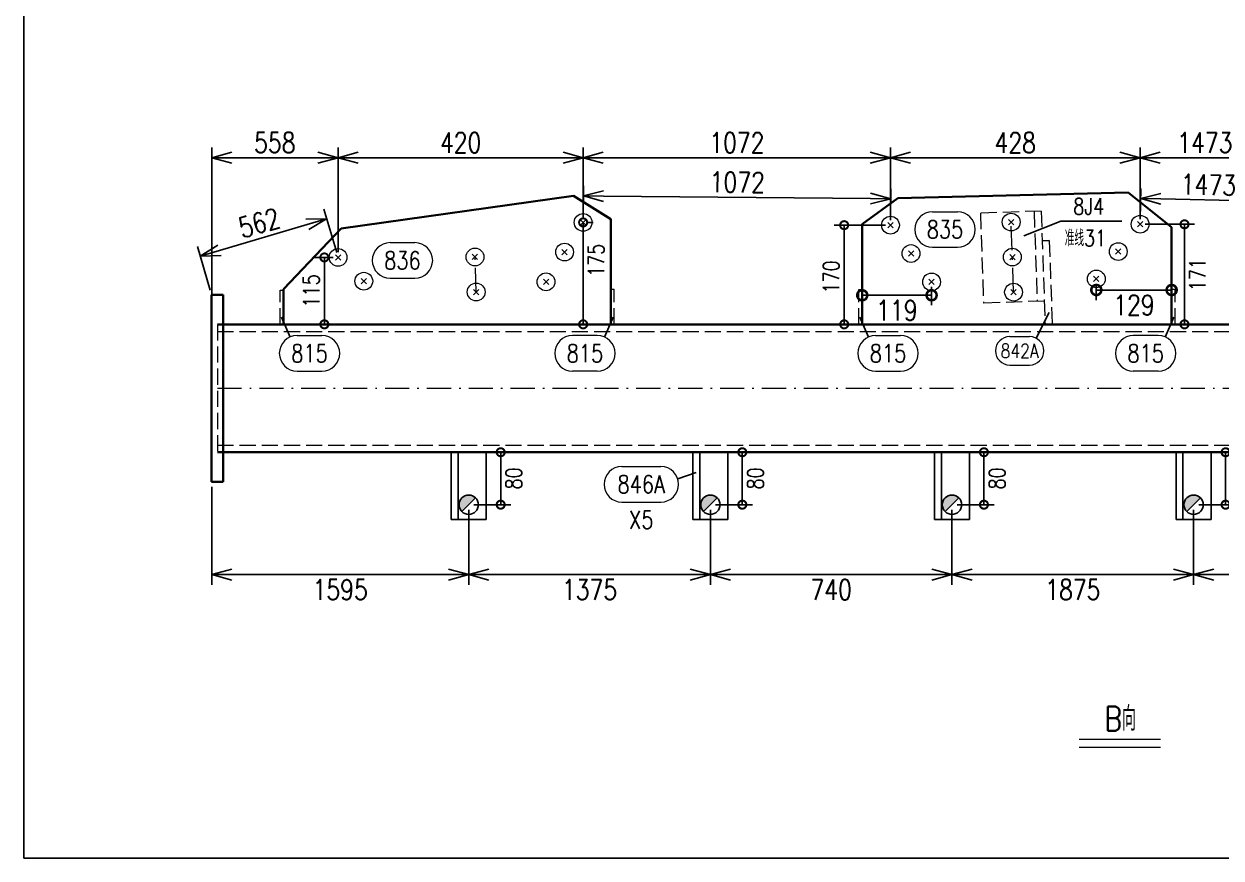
# Model space of a CAD drawing. Extents: x 1310 to 15542, y -76 to 8381.
# Drawn here: x 2150.4 to 2299, y 1193.8 to 1297.4 of the extents above; entities that cross this region are included whole.
import ezdxf
from ezdxf.enums import TextEntityAlignment as Align

# ---------------------------------------------------------------- set-up
doc = ezdxf.new("R2010")
doc.units = 0
doc.header["$MEASUREMENT"] = 0
doc.linetypes.add('一点画线', pattern=[5.2, 3, -1, 0.2, -1])
doc.linetypes.add('虚线', pattern=[2.75, 2, -0.75])
doc.layers.get('0').update_dxf_attribs({"linetype": 'CONTINUOUS', "lineweight": 25})
doc.layers.get('Defpoints').update_dxf_attribs({"linetype": 'CONTINUOUS'})
doc.layers.add('4', color=7, linetype='CONTINUOUS', lineweight=25)
doc.layers.add('5', color=7, linetype='CONTINUOUS', lineweight=25)
doc.styles.add('DimFont', font='simplex.shx', dxfattribs={"width": 0.8, "bigfont": 'gbhzfs.shx'})
doc.styles.get("Standard").update_dxf_attribs({"font": 'simplex.shx', "width": 0.7, "height": 3, "bigfont": 'gbhzfs.shx'})
doc.dimstyles.new('DHDxfDimStyleOpen30', dxfattribs={"dimtxt": 2.5, "dimasz": 2.5, "dimexe": 1.25, "dimexo": 0.625, "dimtad": 2, "dimtxsty": 'DimFont', "dimblk": 'OPEN30', "dimblk1": 'OPEN30', "dimblk2": 'OPEN30', "dimcen": 2.5, "dimadec": 0, "dimazin": 0, "dimtfac": 1, "dimtmove": 0, "dimatfit": 3, "dimfxl": 0, "dimarcsym": 0})

# ---------------------------------------------------------------- blocks, each defined once
blk = doc.blocks.new('板孔21.5')
at = {"layer": '5', "color": 7, "linetype": 'Continuous', "lineweight": 13}
for p, q in [((-0.3, -0.3), (0.3, 0.3)), ((0.3, -0.3), (-0.3, 0.3))]:
    blk.add_line(p, q, dxfattribs=at)
blk.add_circle((0, 0), 1, dxfattribs=at)
blk = doc.blocks.new('_OPEN30')
at = {"color": 0, "linetype": 'ByBlock', "lineweight": -2}
for p, q in [((-1, 0.268), (0, 0)), ((0, 0), (-1, -0.268)), ((0, 0), (-1, 0))]:
    blk.add_line(p, q, dxfattribs=at)
blk = doc.blocks.new('*D485')
at = {"layer": '5', "color": 96, "linetype": 'Continuous', "lineweight": -2}
for p, q in [((2189.25, 1269), (2187.65, 1274.4)), ((2185.6, 1272.49), (2174.7, 1269.26)), ((2173.55, 1264.35), (2171.95, 1269.75))]:
    blk.add_line(p, q, dxfattribs=at)
at = {"layer": 'Defpoints', "color": 0, "linetype": 'Continuous'}
for p in [(2172.3, 1268.55), (2189.42, 1268.4), (2173.73, 1263.75)]:
    blk.add_point(p, dxfattribs=at)
at = {"layer": '5', "color": 96, "linetype": 'Continuous', "lineweight": -2, "xscale": 2.5, "yscale": 2.5, "zscale": 2.5}
for p, rotation in [((2188, 1273.2), 16.50905445729036), ((2172.3, 1268.55), 196.5090544572904)]:
    blk.add_blockref('_OPEN30', p, dxfattribs=dict(at, rotation=rotation))
at = {"layer": '5', "color": 96, "linetype": 'Continuous', "lineweight": 18, "insert": (2179.62, 1272.67), "char_height": 2.5, "attachment_point": 5, "rotation": 16.5091, "line_spacing_factor": 0.6, "style": 'DimFont'}
blk.add_mtext('562', dxfattribs=at)
blk = doc.blocks.new('_DotSmall')
at = {"color": 0, "linetype": 'ByBlock', "const_width": 0.5}
blk.add_lwpolyline([(-0.0625, 0, 1), (0.0625, 0, 1)], format="xyb", close=True, dxfattribs=at)
blk = doc.blocks.new('*D487')
at = {"layer": '5', "color": 6, "linetype": 'Continuous', "lineweight": -2}
for p, q in [((2188.8, 1268.4), (2186.47, 1268.4)), ((2187.72, 1260.09), (2187.72, 1268.4)), ((2188.8, 1260.09), (2186.47, 1260.09))]:
    blk.add_line(p, q, dxfattribs=at)
at = {"layer": 'Defpoints', "color": 0, "linetype": 'Continuous'}
for p in [(2187.72, 1268.4), (2189.42, 1268.4), (2189.42, 1260.09)]:
    blk.add_point(p, dxfattribs=at)
at = {"layer": '5', "color": 6, "linetype": 'Continuous', "lineweight": -2, "xscale": 2, "yscale": 2, "zscale": 2}
for p, rotation in [((2187.72, 1268.4), 90), ((2187.72, 1260.09), 270)]:
    blk.add_blockref('_DotSmall', p, dxfattribs=dict(at, rotation=rotation))
at = {"layer": '5', "color": 6, "linetype": 'Continuous', "lineweight": 18, "insert": (2186.1, 1264.24), "char_height": 2, "attachment_point": 5, "rotation": 90, "line_spacing_factor": 0.6, "style": 'DimFont'}
blk.add_mtext('115', dxfattribs=at)
blk = doc.blocks.new('*D488')
at = {"layer": '5', "color": 6, "linetype": 'Continuous', "lineweight": -2}
for p, q in [((2219.85, 1260.09), (2219.85, 1272.74)), ((2220.47, 1272.74), (2221.1, 1272.74)), ((2220.47, 1260.09), (2221.1, 1260.09))]:
    blk.add_line(p, q, dxfattribs=at)
at = {"layer": 'Defpoints', "color": 0, "linetype": 'Continuous'}
for p in [(2219.85, 1272.74), (2219.85, 1272.74), (2219.85, 1260.09)]:
    blk.add_point(p, dxfattribs=at)
at = {"layer": '5', "color": 6, "linetype": 'Continuous', "lineweight": -2, "xscale": 2, "yscale": 2, "zscale": 2}
for p, rotation in [((2219.85, 1272.74), 90), ((2219.85, 1260.09), 270)]:
    blk.add_blockref('_DotSmall', p, dxfattribs=dict(at, rotation=rotation))
at = {"layer": '5', "color": 6, "linetype": 'Continuous', "lineweight": 18, "insert": (2221.47, 1268.03), "char_height": 2, "attachment_point": 5, "rotation": 90, "line_spacing_factor": 0.6, "style": 'DimFont'}
blk.add_mtext('175', dxfattribs=at)
blk = doc.blocks.new('*D489')
at = {"layer": '5', "color": 6, "linetype": 'Continuous', "lineweight": -2}
for p, q in [((2257.38, 1272.4), (2251.01, 1272.4)), ((2252.26, 1260.09), (2252.26, 1272.4)), ((2257.38, 1260.09), (2251.01, 1260.09))]:
    blk.add_line(p, q, dxfattribs=at)
at = {"layer": 'Defpoints', "color": 0, "linetype": 'Continuous'}
for p in [(2252.26, 1272.4), (2258, 1272.4), (2258, 1260.09)]:
    blk.add_point(p, dxfattribs=at)
at = {"layer": '5', "color": 6, "linetype": 'Continuous', "lineweight": -2, "xscale": 2, "yscale": 2, "zscale": 2}
for p, rotation in [((2252.26, 1272.4), 90), ((2252.26, 1260.09), 270)]:
    blk.add_blockref('_DotSmall', p, dxfattribs=dict(at, rotation=rotation))
at = {"layer": '5', "color": 6, "linetype": 'Continuous', "lineweight": 18, "insert": (2250.64, 1265.97), "char_height": 2, "attachment_point": 5, "rotation": 90, "line_spacing_factor": 0.6, "style": 'DimFont'}
blk.add_mtext('170', dxfattribs=at)
blk = doc.blocks.new('*D490')
at = {"layer": '5', "color": 6, "linetype": 'Continuous', "lineweight": -2}
for p, q in [((2289.63, 1272.51), (2295.76, 1272.51)), ((2294.51, 1260.09), (2294.51, 1272.51)), ((2289.63, 1260.09), (2295.76, 1260.09))]:
    blk.add_line(p, q, dxfattribs=at)
at = {"layer": 'Defpoints', "color": 0, "linetype": 'Continuous'}
for p in [(2289, 1272.51), (2294.51, 1272.51), (2289, 1260.09)]:
    blk.add_point(p, dxfattribs=at)
at = {"layer": '5', "color": 6, "linetype": 'Continuous', "lineweight": -2, "xscale": 2, "yscale": 2, "zscale": 2}
for p, rotation in [((2294.51, 1272.51), 90), ((2294.51, 1260.09), 270)]:
    blk.add_blockref('_DotSmall', p, dxfattribs=dict(at, rotation=rotation))
at = {"layer": '5', "color": 6, "linetype": 'Continuous', "lineweight": 18, "insert": (2296.13, 1266.26), "char_height": 2, "attachment_point": 5, "rotation": 90, "line_spacing_factor": 0.6, "style": 'DimFont'}
blk.add_mtext('171', dxfattribs=at)
blk = doc.blocks.new('*D497')
at = {"layer": '5', "color": 96, "linetype": 'Continuous', "lineweight": -2}
for p, q in [((2219.85, 1273.37), (2219.89, 1277.28)), ((2258.01, 1273.03), (2258.04, 1276.93)), ((2222.38, 1276), (2255.53, 1275.71))]:
    blk.add_line(p, q, dxfattribs=at)
at = {"layer": 'Defpoints', "color": 0, "linetype": 'Continuous'}
for p in [(2258.03, 1275.68), (2219.85, 1272.74), (2258, 1272.4)]:
    blk.add_point(p, dxfattribs=at)
at = {"layer": '5', "color": 96, "linetype": 'Continuous', "lineweight": -2, "xscale": 2.5, "yscale": 2.5, "zscale": 2.5}
for p, rotation in [((2219.88, 1276.03), 179.4860011184689), ((2258.03, 1275.68), 359.486001118469)]:
    blk.add_blockref('_OPEN30', p, dxfattribs=dict(at, rotation=rotation))
at = {"layer": '5', "color": 96, "linetype": 'Continuous', "lineweight": 18, "insert": (2238.99, 1277.73), "char_height": 2.5, "attachment_point": 5, "rotation": 359.486, "line_spacing_factor": 0.6, "style": 'DimFont'}
blk.add_mtext('1072', dxfattribs=at)
blk = doc.blocks.new('*D498')
at = {"layer": '5', "color": 96, "linetype": 'Continuous', "lineweight": -2}
for p, q in [((2289.02, 1273.14), (2289.1, 1276.97)), ((2291.57, 1275.67), (2302.64, 1275.41)), ((2305.08, 1272.77), (2305.17, 1276.61))]:
    blk.add_line(p, q, dxfattribs=at)
at = {"layer": 'Defpoints', "color": 0, "linetype": 'Continuous'}
for p in [(2305.14, 1275.36), (2289, 1272.51), (2305.07, 1272.15)]:
    blk.add_point(p, dxfattribs=at)
at = {"layer": '5', "color": 96, "linetype": 'Continuous', "lineweight": -2, "xscale": 2.5, "yscale": 2.5, "zscale": 2.5}
for p, rotation in [((2289.07, 1275.72), 178.6982102862975), ((2305.14, 1275.36), 358.6982102862975)]:
    blk.add_blockref('_OPEN30', p, dxfattribs=dict(at, rotation=rotation))
at = {"layer": '5', "color": 96, "linetype": 'Continuous', "lineweight": 18, "insert": (2297.48, 1277.41), "char_height": 2.5, "attachment_point": 5, "rotation": 358.6982, "line_spacing_factor": 0.6, "style": 'DimFont'}
blk.add_mtext('1473', dxfattribs=at)
blk = doc.blocks.new('*D501')
at = {"layer": '5', "color": 7, "linetype": 'Continuous', "lineweight": -2}
for p, q in [((2173.73, 1252.77), (2173.73, 1282.03)), ((2189.42, 1269.03), (2189.42, 1282.03)), ((2176.23, 1280.78), (2186.92, 1280.78))]:
    blk.add_line(p, q, dxfattribs=at)
at = {"layer": 'Defpoints', "color": 0, "linetype": 'Continuous'}
for p in [(2189.42, 1280.78), (2189.42, 1268.4), (2173.73, 1252.15)]:
    blk.add_point(p, dxfattribs=at)
at = {"layer": '5', "color": 7, "linetype": 'Continuous', "lineweight": -2, "xscale": 2.5, "yscale": 2.5, "zscale": 2.5, "rotation": 180}
blk.add_blockref('_OPEN30', (2173.73, 1280.78), dxfattribs=at)
at = {"layer": '5', "color": 7, "linetype": 'Continuous', "lineweight": -2, "xscale": 2.5, "yscale": 2.5, "zscale": 2.5}
blk.add_blockref('_OPEN30', (2189.42, 1280.78), dxfattribs=at)
at = {"layer": '5', "color": 7, "linetype": 'Continuous', "lineweight": 18, "insert": (2181.57, 1282.65), "char_height": 2.5, "attachment_point": 5, "line_spacing_factor": 0.6, "style": 'DimFont'}
blk.add_mtext('558', dxfattribs=at)
blk = doc.blocks.new('*D502')
at = {"layer": '5', "color": 7, "linetype": 'Continuous', "lineweight": -2}
for p, q in [((2189.42, 1269.03), (2189.42, 1282.03)), ((2219.85, 1273.37), (2219.85, 1282.03)), ((2191.92, 1280.78), (2217.35, 1280.78))]:
    blk.add_line(p, q, dxfattribs=at)
at = {"layer": 'Defpoints', "color": 0, "linetype": 'Continuous'}
for p in [(2219.85, 1280.78), (2219.85, 1272.74), (2189.42, 1268.4)]:
    blk.add_point(p, dxfattribs=at)
at = {"layer": '5', "color": 7, "linetype": 'Continuous', "lineweight": -2, "xscale": 2.5, "yscale": 2.5, "zscale": 2.5, "rotation": 180}
blk.add_blockref('_OPEN30', (2189.42, 1280.78), dxfattribs=at)
at = {"layer": '5', "color": 7, "linetype": 'Continuous', "lineweight": -2, "xscale": 2.5, "yscale": 2.5, "zscale": 2.5}
blk.add_blockref('_OPEN30', (2219.85, 1280.78), dxfattribs=at)
at = {"layer": '5', "color": 7, "linetype": 'Continuous', "lineweight": 18, "insert": (2204.64, 1282.65), "char_height": 2.5, "attachment_point": 5, "line_spacing_factor": 0.6, "style": 'DimFont'}
blk.add_mtext('420', dxfattribs=at)
blk = doc.blocks.new('*D503')
at = {"layer": '5', "color": 7, "linetype": 'Continuous', "lineweight": -2}
for p, q in [((2219.85, 1273.37), (2219.85, 1282.03)), ((2258, 1273.03), (2258, 1282.03)), ((2222.35, 1280.78), (2255.5, 1280.78))]:
    blk.add_line(p, q, dxfattribs=at)
at = {"layer": 'Defpoints', "color": 0, "linetype": 'Continuous'}
for p in [(2258, 1280.78), (2219.85, 1272.74), (2258, 1272.4)]:
    blk.add_point(p, dxfattribs=at)
at = {"layer": '5', "color": 7, "linetype": 'Continuous', "lineweight": -2, "xscale": 2.5, "yscale": 2.5, "zscale": 2.5, "rotation": 180}
blk.add_blockref('_OPEN30', (2219.85, 1280.78), dxfattribs=at)
at = {"layer": '5', "color": 7, "linetype": 'Continuous', "lineweight": -2, "xscale": 2.5, "yscale": 2.5, "zscale": 2.5}
blk.add_blockref('_OPEN30', (2258, 1280.78), dxfattribs=at)
at = {"layer": '5', "color": 7, "linetype": 'Continuous', "lineweight": 18, "insert": (2238.93, 1282.65), "char_height": 2.5, "attachment_point": 5, "line_spacing_factor": 0.6, "style": 'DimFont'}
blk.add_mtext('1072', dxfattribs=at)
blk = doc.blocks.new('*D504')
at = {"layer": '5', "color": 7, "linetype": 'Continuous', "lineweight": -2}
for p, q in [((2258, 1273.03), (2258, 1282.03)), ((2289, 1273.14), (2289, 1282.03)), ((2260.5, 1280.78), (2286.5, 1280.78))]:
    blk.add_line(p, q, dxfattribs=at)
at = {"layer": 'Defpoints', "color": 0, "linetype": 'Continuous'}
for p in [(2289, 1280.78), (2258, 1272.4), (2289, 1272.51)]:
    blk.add_point(p, dxfattribs=at)
at = {"layer": '5', "color": 7, "linetype": 'Continuous', "lineweight": -2, "xscale": 2.5, "yscale": 2.5, "zscale": 2.5, "rotation": 180}
blk.add_blockref('_OPEN30', (2258, 1280.78), dxfattribs=at)
at = {"layer": '5', "color": 7, "linetype": 'Continuous', "lineweight": -2, "xscale": 2.5, "yscale": 2.5, "zscale": 2.5}
blk.add_blockref('_OPEN30', (2289, 1280.78), dxfattribs=at)
at = {"layer": '5', "color": 7, "linetype": 'Continuous', "lineweight": 18, "insert": (2273.5, 1282.65), "char_height": 2.5, "attachment_point": 5, "line_spacing_factor": 0.6, "style": 'DimFont'}
blk.add_mtext('428', dxfattribs=at)
blk = doc.blocks.new('*D505')
at = {"layer": '5', "color": 7, "linetype": 'Continuous', "lineweight": -2}
for p, q in [((2289, 1273.14), (2289, 1282.03)), ((2305.07, 1272.77), (2305.07, 1282.03)), ((2291.5, 1280.78), (2302.57, 1280.78))]:
    blk.add_line(p, q, dxfattribs=at)
at = {"layer": 'Defpoints', "color": 0, "linetype": 'Continuous'}
for p in [(2305.07, 1280.78), (2289, 1272.51), (2305.07, 1272.15)]:
    blk.add_point(p, dxfattribs=at)
at = {"layer": '5', "color": 7, "linetype": 'Continuous', "lineweight": -2, "xscale": 2.5, "yscale": 2.5, "zscale": 2.5, "rotation": 180}
blk.add_blockref('_OPEN30', (2289, 1280.78), dxfattribs=at)
at = {"layer": '5', "color": 7, "linetype": 'Continuous', "lineweight": -2, "xscale": 2.5, "yscale": 2.5, "zscale": 2.5}
blk.add_blockref('_OPEN30', (2305.07, 1280.78), dxfattribs=at)
at = {"layer": '5', "color": 7, "linetype": 'Continuous', "lineweight": 18, "insert": (2297.03, 1282.65), "char_height": 2.5, "attachment_point": 5, "line_spacing_factor": 0.6, "style": 'DimFont'}
blk.add_mtext('1473', dxfattribs=at)
blk = doc.blocks.new('*D578')
at = {"color": 0, "linetype": 'Continuous', "lineweight": -2}
for p, q in [((2254.5, 1263.81), (2254.5, 1262.45)), ((2254.5, 1263.7), (2263.11, 1263.7)), ((2263.11, 1264.73), (2263.11, 1262.45))]:
    blk.add_line(p, q, dxfattribs=at)
at = {"layer": 'Defpoints', "color": 0, "linetype": 'Continuous'}
for p in [(2263.11, 1265.36), (2254.5, 1264.43), (2263.11, 1263.7)]:
    blk.add_point(p, dxfattribs=at)
at = {"color": 0, "linetype": 'Continuous', "lineweight": -2, "xscale": 2.5, "yscale": 2.5, "zscale": 2.5, "rotation": 180}
blk.add_blockref('_DotSmall', (2254.5, 1263.7), dxfattribs=at)
at = {"color": 0, "linetype": 'Continuous', "lineweight": -2, "xscale": 2.5, "yscale": 2.5, "zscale": 2.5}
blk.add_blockref('_DotSmall', (2263.11, 1263.7), dxfattribs=at)
at = {"color": 0, "linetype": 'Continuous', "insert": (2258.8, 1261.83), "char_height": 2.5, "attachment_point": 5, "style": 'DimFont'}
blk.add_mtext('119', dxfattribs=at)
blk = doc.blocks.new('*D579')
at = {"color": 0, "linetype": 'Continuous', "lineweight": -2}
for p, q in [((2283.56, 1265.1), (2283.56, 1263.1)), ((2292.91, 1263.67), (2292.91, 1265.6)), ((2283.56, 1264.35), (2292.91, 1264.35))]:
    blk.add_line(p, q, dxfattribs=at)
at = {"layer": 'Defpoints', "color": 0, "linetype": 'Continuous'}
for p in [(2283.56, 1265.73), (2292.91, 1264.35), (2292.91, 1263.05)]:
    blk.add_point(p, dxfattribs=at)
at = {"color": 0, "linetype": 'Continuous', "lineweight": -2, "xscale": 2.5, "yscale": 2.5, "zscale": 2.5, "rotation": 180}
blk.add_blockref('_DotSmall', (2283.56, 1264.35), dxfattribs=at)
at = {"color": 0, "linetype": 'Continuous', "lineweight": -2, "xscale": 2.5, "yscale": 2.5, "zscale": 2.5}
blk.add_blockref('_DotSmall', (2292.91, 1264.35), dxfattribs=at)
at = {"color": 0, "linetype": 'Continuous', "insert": (2288.23, 1262.48), "char_height": 2.5, "attachment_point": 5, "style": 'DimFont'}
blk.add_mtext('129', dxfattribs=at)
blk = doc.blocks.new('*D601')
at = {"layer": '5', "color": 6, "linetype": 'Continuous', "lineweight": -2}
for p, q in [((2208.43, 1244.21), (2210.86, 1244.21)), ((2209.61, 1237.7), (2209.61, 1244.21)), ((2206.27, 1237.7), (2210.86, 1237.7))]:
    blk.add_line(p, q, dxfattribs=at)
at = {"layer": 'Defpoints', "color": 0, "linetype": 'Continuous'}
for p in [(2207.8, 1244.21), (2209.61, 1244.21), (2205.64, 1237.7)]:
    blk.add_point(p, dxfattribs=at)
at = {"layer": '5', "color": 6, "linetype": 'Continuous', "lineweight": -2, "xscale": 2, "yscale": 2, "zscale": 2}
for p, rotation in [((2209.61, 1244.21), 90), ((2209.61, 1237.7), 270)]:
    blk.add_blockref('_DotSmall', p, dxfattribs=dict(at, rotation=rotation))
at = {"layer": '5', "color": 6, "linetype": 'Continuous', "lineweight": 18, "insert": (2211.24, 1240.96), "char_height": 2, "attachment_point": 5, "rotation": 90, "style": 'DimFont'}
blk.add_mtext('80', dxfattribs=at)
blk = doc.blocks.new('*D602')
at = {"layer": '5', "color": 6, "linetype": 'Continuous', "lineweight": -2}
for p, q in [((2238.43, 1244.21), (2240.86, 1244.21)), ((2239.61, 1237.7), (2239.61, 1244.21)), ((2236.27, 1237.7), (2240.86, 1237.7))]:
    blk.add_line(p, q, dxfattribs=at)
at = {"layer": 'Defpoints', "color": 0, "linetype": 'Continuous'}
for p in [(2237.8, 1244.21), (2239.61, 1244.21), (2235.64, 1237.7)]:
    blk.add_point(p, dxfattribs=at)
at = {"layer": '5', "color": 6, "linetype": 'Continuous', "lineweight": -2, "xscale": 2, "yscale": 2, "zscale": 2}
for p, rotation in [((2239.61, 1244.21), 90), ((2239.61, 1237.7), 270)]:
    blk.add_blockref('_DotSmall', p, dxfattribs=dict(at, rotation=rotation))
at = {"layer": '5', "color": 6, "linetype": 'Continuous', "lineweight": 18, "insert": (2241.24, 1240.96), "char_height": 2, "attachment_point": 5, "rotation": 90, "style": 'DimFont'}
blk.add_mtext('80', dxfattribs=at)
blk = doc.blocks.new('*D603')
at = {"layer": '5', "color": 6, "linetype": 'Continuous', "lineweight": -2}
for p, q in [((2268.43, 1244.21), (2270.86, 1244.21)), ((2269.61, 1237.7), (2269.61, 1244.21)), ((2266.27, 1237.7), (2270.86, 1237.7))]:
    blk.add_line(p, q, dxfattribs=at)
at = {"layer": 'Defpoints', "color": 0, "linetype": 'Continuous'}
for p in [(2267.8, 1244.21), (2269.61, 1244.21), (2265.64, 1237.7)]:
    blk.add_point(p, dxfattribs=at)
at = {"layer": '5', "color": 6, "linetype": 'Continuous', "lineweight": -2, "xscale": 2, "yscale": 2, "zscale": 2}
for p, rotation in [((2269.61, 1244.21), 90), ((2269.61, 1237.7), 270)]:
    blk.add_blockref('_DotSmall', p, dxfattribs=dict(at, rotation=rotation))
at = {"layer": '5', "color": 6, "linetype": 'Continuous', "lineweight": 18, "insert": (2271.24, 1240.96), "char_height": 2, "attachment_point": 5, "rotation": 90, "style": 'DimFont'}
blk.add_mtext('80', dxfattribs=at)
blk = doc.blocks.new('*D604')
at = {"layer": '5', "color": 6, "linetype": 'Continuous', "lineweight": -2}
for p, q in [((2298.43, 1244.21), (2300.86, 1244.21)), ((2299.61, 1237.7), (2299.61, 1244.21)), ((2296.27, 1237.7), (2300.86, 1237.7))]:
    blk.add_line(p, q, dxfattribs=at)
at = {"layer": 'Defpoints', "color": 0, "linetype": 'Continuous'}
for p in [(2297.8, 1244.21), (2299.61, 1244.21), (2295.64, 1237.7)]:
    blk.add_point(p, dxfattribs=at)
at = {"layer": '5', "color": 6, "linetype": 'Continuous', "lineweight": -2, "xscale": 2, "yscale": 2, "zscale": 2}
for p, rotation in [((2299.61, 1244.21), 90), ((2299.61, 1237.7), 270)]:
    blk.add_blockref('_DotSmall', p, dxfattribs=dict(at, rotation=rotation))
at = {"layer": '5', "color": 6, "linetype": 'Continuous', "lineweight": 18, "insert": (2301.24, 1240.96), "char_height": 2, "attachment_point": 5, "rotation": 90, "style": 'DimFont'}
blk.add_mtext('80', dxfattribs=at)
blk = doc.blocks.new('*D606')
at = {"color": 0, "linetype": 'Continuous', "lineweight": -2}
for p, q in [((2173.73, 1239.93), (2173.73, 1227.77)), ((2205.64, 1237.07), (2205.64, 1227.77)), ((2176.23, 1229.02), (2203.14, 1229.02))]:
    blk.add_line(p, q, dxfattribs=at)
at = {"layer": 'Defpoints', "color": 0, "linetype": 'Continuous'}
for p in [(2173.73, 1240.55), (2205.64, 1237.7), (2205.64, 1229.02)]:
    blk.add_point(p, dxfattribs=at)
at = {"color": 0, "linetype": 'Continuous', "lineweight": -2, "xscale": 2.5, "yscale": 2.5, "zscale": 2.5, "rotation": 180}
blk.add_blockref('_OPEN30', (2173.73, 1229.02), dxfattribs=at)
at = {"color": 0, "linetype": 'Continuous', "lineweight": -2, "xscale": 2.5, "yscale": 2.5, "zscale": 2.5}
blk.add_blockref('_OPEN30', (2205.64, 1229.02), dxfattribs=at)
at = {"color": 0, "linetype": 'Continuous', "insert": (2189.68, 1227.15), "char_height": 2.5, "attachment_point": 5, "style": 'DimFont'}
blk.add_mtext('1595', dxfattribs=at)
blk = doc.blocks.new('*D607')
at = {"color": 0, "linetype": 'Continuous', "lineweight": -2}
for p, q in [((2205.64, 1237.07), (2205.64, 1227.77)), ((2235.64, 1237.07), (2235.64, 1227.77)), ((2208.14, 1229.02), (2233.14, 1229.02))]:
    blk.add_line(p, q, dxfattribs=at)
at = {"layer": 'Defpoints', "color": 0, "linetype": 'Continuous'}
for p in [(2205.64, 1237.7), (2235.64, 1237.7), (2235.64, 1229.02)]:
    blk.add_point(p, dxfattribs=at)
at = {"color": 0, "linetype": 'Continuous', "lineweight": -2, "xscale": 2.5, "yscale": 2.5, "zscale": 2.5, "rotation": 180}
blk.add_blockref('_OPEN30', (2205.64, 1229.02), dxfattribs=at)
at = {"color": 0, "linetype": 'Continuous', "lineweight": -2, "xscale": 2.5, "yscale": 2.5, "zscale": 2.5}
blk.add_blockref('_OPEN30', (2235.64, 1229.02), dxfattribs=at)
at = {"color": 0, "linetype": 'Continuous', "insert": (2220.64, 1227.15), "char_height": 2.5, "attachment_point": 5, "style": 'DimFont'}
blk.add_mtext('1375', dxfattribs=at)
blk = doc.blocks.new('*D608')
at = {"color": 0, "linetype": 'Continuous', "lineweight": -2}
for p, q in [((2235.64, 1237.07), (2235.64, 1227.77)), ((2265.64, 1237.07), (2265.64, 1227.77)), ((2238.14, 1229.02), (2263.14, 1229.02))]:
    blk.add_line(p, q, dxfattribs=at)
at = {"layer": 'Defpoints', "color": 0, "linetype": 'Continuous'}
for p in [(2235.64, 1237.7), (2265.64, 1237.7), (2265.64, 1229.02)]:
    blk.add_point(p, dxfattribs=at)
at = {"color": 0, "linetype": 'Continuous', "lineweight": -2, "xscale": 2.5, "yscale": 2.5, "zscale": 2.5, "rotation": 180}
blk.add_blockref('_OPEN30', (2235.64, 1229.02), dxfattribs=at)
at = {"color": 0, "linetype": 'Continuous', "lineweight": -2, "xscale": 2.5, "yscale": 2.5, "zscale": 2.5}
blk.add_blockref('_OPEN30', (2265.64, 1229.02), dxfattribs=at)
at = {"color": 0, "linetype": 'Continuous', "insert": (2250.64, 1227.15), "char_height": 2.5, "attachment_point": 5, "style": 'DimFont'}
blk.add_mtext('740', dxfattribs=at)
blk = doc.blocks.new('*D609')
at = {"color": 0, "linetype": 'Continuous', "lineweight": -2}
for p, q in [((2265.64, 1237.07), (2265.64, 1227.77)), ((2295.64, 1237.07), (2295.64, 1227.77)), ((2268.14, 1229.02), (2293.14, 1229.02))]:
    blk.add_line(p, q, dxfattribs=at)
at = {"layer": 'Defpoints', "color": 0, "linetype": 'Continuous'}
for p in [(2265.64, 1237.7), (2295.64, 1237.7), (2295.64, 1229.02)]:
    blk.add_point(p, dxfattribs=at)
at = {"color": 0, "linetype": 'Continuous', "lineweight": -2, "xscale": 2.5, "yscale": 2.5, "zscale": 2.5, "rotation": 180}
blk.add_blockref('_OPEN30', (2265.64, 1229.02), dxfattribs=at)
at = {"color": 0, "linetype": 'Continuous', "lineweight": -2, "xscale": 2.5, "yscale": 2.5, "zscale": 2.5}
blk.add_blockref('_OPEN30', (2295.64, 1229.02), dxfattribs=at)
at = {"color": 0, "linetype": 'Continuous', "insert": (2280.64, 1227.15), "char_height": 2.5, "attachment_point": 5, "style": 'DimFont'}
blk.add_mtext('1875', dxfattribs=at)
blk = doc.blocks.new('*D610')
at = {"color": 0, "linetype": 'Continuous', "lineweight": -2}
for p, q in [((2295.64, 1237.07), (2295.64, 1227.77)), ((2325.64, 1237.07), (2325.64, 1227.77)), ((2298.14, 1229.02), (2323.14, 1229.02))]:
    blk.add_line(p, q, dxfattribs=at)
at = {"layer": 'Defpoints', "color": 0, "linetype": 'Continuous'}
for p in [(2295.64, 1237.7), (2325.64, 1237.7), (2325.64, 1229.02)]:
    blk.add_point(p, dxfattribs=at)
at = {"color": 0, "linetype": 'Continuous', "lineweight": -2, "xscale": 2.5, "yscale": 2.5, "zscale": 2.5, "rotation": 180}
blk.add_blockref('_OPEN30', (2295.64, 1229.02), dxfattribs=at)
at = {"color": 0, "linetype": 'Continuous', "lineweight": -2, "xscale": 2.5, "yscale": 2.5, "zscale": 2.5}
blk.add_blockref('_OPEN30', (2325.64, 1229.02), dxfattribs=at)
at = {"color": 0, "linetype": 'Continuous', "insert": (2310.64, 1227.15), "char_height": 2.5, "attachment_point": 5, "style": 'DimFont'}
blk.add_mtext('1875', dxfattribs=at)
blk = doc.blocks.new('CTDHK')
at = {"color": 0, "linetype": 'Continuous'}
for p, q in [((0, 0), (0, 210)), ((297, 0), (0, 0))]:
    blk.add_line(p, q, dxfattribs=at)

msp = doc.modelspace()

# ---------------------------------------------------------------- hatches: boundary and pattern name
for points in [[(2206.492, 1238.549, 0.6681786), (2204.443, 1237.7, 0.1989124), (2204.795, 1236.851)], [(2236.492, 1238.549, 0.6681786), (2234.443, 1237.7, 0.1989124), (2234.795, 1236.851)], [(2266.492, 1238.549, 0.6681786), (2264.443, 1237.7, 0.1989124), (2264.795, 1236.851)], [(2296.492, 1238.549, 0.6681786), (2294.443, 1237.7, 0.1989124), (2294.795, 1236.851)]]:
    msp.add_hatch(color=256).paths.add_polyline_path(points)

# ---------------------------------------------------------------- linework, layer by layer
at = {"color": 4, "linetype": 'Continuous'}
for p, q in [((2274.557, 1271.086), (2279.145, 1272.903)), ((2279.145, 1272.903), (2286.735, 1272.903))]:
    msp.add_line(p, q, dxfattribs=at)
at = {"color": 0, "linetype": 'Continuous'}
for p, q in [((2277.725, 1270.478), (2276.844, 1270.447)), ((2182.384, 1261), (2183.457, 1258.517)), ((2223.559, 1261), (2222.485, 1258.517)), ((2254.214, 1261), (2255.288, 1258.517)), ((2277.698, 1261.571), (2276.077, 1258.374)), ((2293.189, 1261), (2292.116, 1258.517)), ((2233.862, 1241.679), (2231.588, 1240.926))]:
    msp.add_line(p, q, dxfattribs=at)
for p, q in [((2203.482, 1244.212), (2207.802, 1244.212)), ((2203.482, 1235.849), (2203.482, 1244.212)), ((2204.322, 1235.849), (2204.322, 1244.212)), ((2207.802, 1244.212), (2207.802, 1235.849)), ((2233.482, 1244.212), (2237.802, 1244.212)), ((2233.482, 1235.849), (2233.482, 1244.212)), ((2234.322, 1235.849), (2234.322, 1244.212)), ((2237.802, 1244.212), (2237.802, 1235.849)), ((2263.482, 1244.212), (2267.802, 1244.212)), ((2263.482, 1235.849), (2263.482, 1244.212)), ((2264.322, 1235.849), (2264.322, 1244.212)), ((2267.802, 1244.212), (2267.802, 1235.849)), ((2293.482, 1244.212), (2297.802, 1244.212)), ((2293.482, 1235.849), (2293.482, 1244.212)), ((2294.322, 1235.849), (2294.322, 1244.212)), ((2297.802, 1244.212), (2297.802, 1235.849)), ((2206.492, 1238.549), (2204.795, 1236.851)), ((2236.492, 1238.549), (2234.795, 1236.851)), ((2266.492, 1238.549), (2264.795, 1236.851)), ((2296.492, 1238.549), (2294.795, 1236.851)), ((2207.802, 1235.849), (2203.482, 1235.849)), ((2237.802, 1235.849), (2233.482, 1235.849)), ((2267.802, 1235.849), (2263.482, 1235.849)), ((2297.802, 1235.849), (2293.482, 1235.849))]:
    msp.add_line(p, q)
for centre in [(2205.643, 1237.7), (2235.643, 1237.7), (2265.643, 1237.7), (2295.643, 1237.7)]:
    msp.add_circle(centre, 1.201)
at = {"layer": '4', "color": 6, "linetype": 'Continuous', "lineweight": 18}
msp.add_lwpolyline([(2150.422, 1403.831), (2150.422, 1193.831), (2447.422, 1193.831), (2447.422, 1403.831)], close=True, dxfattribs=at)
at = {"layer": '5', "color": 7, "linetype": 'Continuous', "lineweight": 35}
for p, q in [((2189.798, 1272.007), (2218.666, 1276.048)), ((2218.666, 1276.048), (2223.276, 1273.167)), ((2254.497, 1272.546), (2258.899, 1275.737)), ((2258.899, 1275.737), (2287.533, 1276.477)), ((2287.533, 1276.477), (2292.907, 1272.17)), ((2223.276, 1273.167), (2223.276, 1260.088)), ((2254.497, 1260.088), (2254.497, 1272.546)), ((2182.666, 1264.438), (2189.798, 1272.007)), ((2292.907, 1272.17), (2292.907, 1260.088)), ((2175.175, 1263.749), (2173.725, 1263.749)), ((2173.725, 1263.749), (2173.725, 1240.551)), ((2175.175, 1240.551), (2175.175, 1263.749)), ((2182.666, 1260.088), (2182.666, 1264.438)), ((2435.789, 1260.088), (2174.45, 1260.088)), ((2223.276, 1260.088), (2182.666, 1260.088)), ((2292.907, 1260.088), (2254.497, 1260.088)), ((2174.45, 1244.212), (2435.789, 1244.212)), ((2173.725, 1240.551), (2175.175, 1240.551))]:
    msp.add_line(p, q, dxfattribs=at)
at = {"layer": '5', "color": 1, "linetype": 'Continuous', "lineweight": 18}
for p, q in [((2263.232, 1274.076), (2266.319, 1274.076)), ((2195.876, 1270.231), (2198.963, 1270.231)), ((2263.232, 1269.666), (2266.319, 1269.666)), ((2195.876, 1265.821), (2198.963, 1265.821)), ((2184.333, 1258.698), (2187.42, 1258.698)), ((2221.61, 1258.698), (2218.523, 1258.698)), ((2256.163, 1258.698), (2259.25, 1258.698)), ((2272.81, 1258.564), (2275.279, 1258.564)), ((2291.24, 1258.698), (2288.153, 1258.698)), ((2272.81, 1255.036), (2275.279, 1255.036)), ((2184.333, 1254.288), (2187.42, 1254.288)), ((2221.61, 1254.288), (2218.523, 1254.288)), ((2256.163, 1254.288), (2259.25, 1254.288)), ((2291.24, 1254.288), (2288.153, 1254.288)), ((2224.644, 1242.438), (2229.495, 1242.438)), ((2224.644, 1238.028), (2229.495, 1238.028))]:
    msp.add_line(p, q, dxfattribs=at)
at = {"layer": '5', "color": 7, "linetype": '虚线', "lineweight": 18}
for p, q in [((2276.717, 1274.152), (2269.173, 1273.893)), ((2269.173, 1273.893), (2269.556, 1262.721)), ((2275.835, 1274.122), (2276.218, 1262.949)), ((2276.717, 1274.152), (2277.198, 1260.118)), ((2277.725, 1270.478), (2278.079, 1260.148)), ((2182.231, 1260.088), (2182.231, 1264.35)), ((2182.231, 1264.35), (2182.666, 1264.35)), ((2182.666, 1264.35), (2182.666, 1260.088)), ((2223.711, 1264.433), (2223.276, 1264.433)), ((2223.276, 1264.433), (2223.276, 1260.088)), ((2223.711, 1260.088), (2223.711, 1264.433)), ((2254.062, 1260.088), (2254.062, 1264.433)), ((2254.062, 1264.433), (2254.497, 1264.433)), ((2254.497, 1264.433), (2254.497, 1260.088)), ((2293.342, 1264.433), (2292.907, 1264.433)), ((2293.342, 1260.088), (2293.342, 1264.433)), ((2277.1, 1262.98), (2269.556, 1262.721)), ((2174.45, 1260.088), (2174.45, 1244.212)), ((2174.45, 1259.206), (2435.789, 1259.206)), ((2174.45, 1245.094), (2435.789, 1245.094))]:
    msp.add_line(p, q, dxfattribs=at)
at = {"layer": '5', "color": 1, "linetype": '一点画线', "lineweight": 18}
for p, q in [((2273.285, 1264.089), (2272.988, 1272.783)), ((2206.569, 1264.104), (2206.42, 1268.451)), ((2174.45, 1252.15), (2435.789, 1252.15))]:
    msp.add_line(p, q, dxfattribs=at)
at = {"layer": '5', "color": 2, "linetype": 'Continuous', "lineweight": 18}
for p, q in [((2281.443, 1208.587), (2291.55, 1208.587)), ((2281.443, 1207.587), (2291.55, 1207.587))]:
    msp.add_line(p, q, dxfattribs=at)
at = {"layer": '5', "color": 1, "linetype": 'Continuous', "lineweight": 18}
for centre, radius, start, end in [((2263.232, 1271.871), 2.205, 90, 270), ((2266.319, 1271.871), 2.205, 270, 90), ((2195.876, 1268.026), 2.205, 90, 270), ((2198.963, 1268.026), 2.205, 270, 90), ((2184.333, 1256.493), 2.205, 90, 270), ((2187.42, 1256.493), 2.205, 270, 90), ((2218.523, 1256.493), 2.205, 90, 270), ((2221.61, 1256.493), 2.205, 270, 90), ((2256.163, 1256.493), 2.205, 90, 270), ((2259.25, 1256.493), 2.205, 270, 90), ((2272.81, 1256.8), 1.764, 90, 270), ((2275.279, 1256.8), 1.764, 270, 90), ((2288.153, 1256.493), 2.205, 90, 270), ((2291.24, 1256.493), 2.205, 270, 90), ((2224.644, 1240.233), 2.205, 90, 270), ((2229.495, 1240.233), 2.205, 270, 90)]:
    msp.add_arc(centre, radius, start, end, dxfattribs=at)

# ---------------------------------------------------------------- block references
at = {"color": 2, "linetype": 'Continuous'}
msp.add_blockref('CTDHK', (2150.422, 1193.831), dxfattribs=at)
at = {"layer": '5', "color": 7, "linetype": 'Continuous', "lineweight": 35, "xscale": 1.102500000000873, "yscale": 1.102499999999964, "zscale": 1.1025}
for p in [(2219.849, 1272.744), (2272.988, 1272.783), (2258.004, 1272.402), (2289.001, 1272.513), (2189.424, 1268.402), (2206.42, 1268.451), (2217.544, 1269.056), (2260.556, 1268.88), (2273.136, 1268.436), (2286.281, 1269.119), (2192.616, 1265.447), (2215.239, 1265.367), (2263.108, 1265.358), (2283.561, 1265.725), (2206.569, 1264.104), (2273.285, 1264.089)]:
    msp.add_blockref('板孔21.5', p, dxfattribs=at)

# ---------------------------------------------------------------- texts
at = {"layer": '5', "color": 4, "linetype": 'Continuous', "lineweight": 18, "width": 0.8}
for s, p in [('8J4', (2282.62, 1274.733)), ('准线31', (2282.211, 1270.791))]:
    msp.add_text(s, height=2, dxfattribs=at).set_placement(p, align=Align.MIDDLE_CENTER)
at = {"layer": '5', "color": 1, "linetype": 'Continuous', "lineweight": 18, "width": 0.8}
for s, height, p in [('835', 2.205, (2264.775, 1271.871)), ('836', 2.205, (2197.419, 1268.026)), ('815', 2.205, (2185.876, 1256.493)), ('815', 2.205, (2220.066, 1256.493)), ('815', 2.205, (2257.707, 1256.493)), ('842A', 1.764, (2274.045, 1256.8)), ('815', 2.205, (2289.697, 1256.493)), ('846A', 2.205, (2227.069, 1240.233)), ('X5', 2.205, (2227.069, 1235.823))]:
    msp.add_text(s, height=height, dxfattribs=at).set_placement(p, align=Align.MIDDLE_CENTER)
at = {"layer": '5', "color": 2, "linetype": 'Continuous', "lineweight": 18, "width": 0.8}
msp.add_text('B向', height=3, dxfattribs=at).set_placement((2286.541, 1211.141), align=Align.MIDDLE_CENTER)

# ---------------------------------------------------------------- dimensions: what is measured, and where the dimension line sits
at = {"color": 0, "linetype": 'Continuous'}
for base, p1, p2, text, override, picture, middle in [((2263.108, 1263.704), (2254.497, 1264.433), (2263.108, 1265.358), '119', {"dimblk1": 'DotSmall', "dimblk2": 'DotSmall', "dimsah": 1}, '*D578', (2258.802, 1261.829)), ((2292.907, 1264.353), (2283.561, 1265.725), (2292.907, 1263.047), '129', {"dimblk1": 'DotSmall', "dimblk2": 'DotSmall', "dimsah": 1}, '*D579', (2288.234, 1262.478)), ((2235.643, 1229.022), (2205.643, 1237.7), (2235.643, 1237.7), '1375', {"dimtmove": 1}, '*D607', (2220.643, 1227.147)), ((2265.643, 1229.022), (2235.643, 1237.7), (2265.643, 1237.7), '740', {"dimtmove": 1}, '*D608', (2250.643, 1227.147)), ((2295.643, 1229.022), (2265.643, 1237.7), (2295.643, 1237.7), '1875', {"dimtmove": 1}, '*D609', (2280.643, 1227.147)), ((2325.643, 1229.022), (2295.643, 1237.7), (2325.643, 1237.7), '1875', {"dimtmove": 1}, '*D610', (2310.643, 1227.147))]:
    dim = msp.add_linear_dim(base=base, p1=p1, p2=p2, text=text, dimstyle='DHDxfDimStyleOpen30', override=override, dxfattribs=at)
    dim.commit()
    dim.dimension.update_dxf_attribs({"geometry": picture, "text_midpoint": middle})
dim = msp.add_linear_dim(base=(2205.643, 1229.022), p1=(2173.725, 1240.551), p2=(2205.643, 1237.7), text='1595', dimstyle='DHDxfDimStyleOpen30', dxfattribs=at)
dim.commit()
dim.dimension.update_dxf_attribs({"geometry": '*D606', "text_midpoint": (2189.684, 1227.147)})
at = {"layer": '5', "color": 7, "linetype": 'Continuous', "lineweight": 18}
for base, p1, p2, text, picture, middle in [((2189.424, 1280.777), (2173.725, 1252.15), (2189.424, 1268.402), '558', '*D501', (2181.574, 1280.777)), ((2219.849, 1280.777), (2189.424, 1268.402), (2219.849, 1272.744), '420', '*D502', (2204.637, 1280.777)), ((2258.004, 1280.777), (2219.849, 1272.744), (2258.004, 1272.402), '1072', '*D503', (2238.926, 1280.777)), ((2289.001, 1280.777), (2258.004, 1272.402), (2289.001, 1272.513), '428', '*D504', (2273.502, 1280.777)), ((2305.068, 1280.777), (2289.001, 1272.513), (2305.068, 1272.148), '1473', '*D505', (2297.035, 1280.777))]:
    dim = msp.add_linear_dim(base=base, p1=p1, p2=p2, text=text, dimstyle='DHDxfDimStyleOpen30', override={"dimtxt": 2.5, "dimclrd": 7, "dimclre": 7, "dimclrt": 7}, dxfattribs=at)
    dim.commit()
    dim.dimension.update_dxf_attribs({"geometry": picture, "text_midpoint": middle, "dimtype": 160})
at = {"layer": '5', "color": 96, "linetype": 'Continuous', "lineweight": 18}
for base, p1, p2, angle, text, picture, middle in [((2258.033, 1275.683), (2219.849, 1272.744), (2258.004, 1272.402), 359.486, '1072', '*D497', (2238.969, 1275.854)), ((2305.141, 1275.357), (2289.001, 1272.513), (2305.068, 1272.148), 358.69821, '1473', '*D498', (2297.436, 1275.532)), ((2172.302, 1268.551), (2189.424, 1268.402), (2173.725, 1263.749), 196.50905, '562', '*D485', (2180.151, 1270.877))]:
    dim = msp.add_linear_dim(base=base, p1=p1, p2=p2, angle=angle, text=text, dimstyle='DHDxfDimStyleOpen30', override={"dimtxt": 2.5, "dimclrd": 96, "dimclre": 96, "dimclrt": 96}, dxfattribs=at)
    dim.commit()
    dim.dimension.update_dxf_attribs({"geometry": picture, "text_midpoint": middle, "dimtype": 161})
at = {"layer": '5', "color": 6, "linetype": 'Continuous', "lineweight": 18}
for base, p1, p2, text, picture, middle in [((2219.849, 1272.744), (2219.849, 1260.088), (2219.849, 1272.744), '175', '*D488', (2219.849, 1268.026)), ((2252.263, 1272.402), (2258.004, 1260.088), (2258.004, 1272.402), '170', '*D489', (2252.263, 1265.969)), ((2294.507, 1272.513), (2289.001, 1260.088), (2289.001, 1272.513), '171', '*D490', (2294.507, 1266.262)), ((2187.724, 1268.402), (2189.424, 1260.088), (2189.424, 1268.402), '115', '*D487', (2187.724, 1264.245))]:
    dim = msp.add_linear_dim(base=base, p1=p1, p2=p2, angle=90, text=text, dimstyle='DHDxfDimStyleOpen30', override={"dimtxt": 2, "dimasz": 2, "dimblk1": 'DotSmall', "dimblk2": 'DotSmall', "dimsah": 1, "dimclrd": 6, "dimclre": 6, "dimclrt": 6}, dxfattribs=at)
    dim.commit()
    dim.dimension.update_dxf_attribs({"geometry": picture, "text_midpoint": middle, "dimtype": 161})
for base, p1, p2, picture, middle in [((2209.614, 1244.212), (2205.643, 1237.7), (2207.802, 1244.212), '*D601', (2211.239, 1240.956)), ((2239.614, 1244.212), (2235.643, 1237.7), (2237.802, 1244.212), '*D602', (2241.239, 1240.956)), ((2269.614, 1244.212), (2265.643, 1237.7), (2267.802, 1244.212), '*D603', (2271.239, 1240.956)), ((2299.614, 1244.212), (2295.643, 1237.7), (2297.802, 1244.212), '*D604', (2301.239, 1240.956))]:
    dim = msp.add_linear_dim(base=base, p1=p1, p2=p2, angle=90, text='80', dimstyle='DHDxfDimStyleOpen30', override={"dimtxt": 2, "dimasz": 2, "dimblk1": 'DotSmall', "dimblk2": 'DotSmall', "dimsah": 1, "dimclrd": 6, "dimclre": 6, "dimclrt": 6}, dxfattribs=at)
    dim.commit()
    dim.dimension.update_dxf_attribs({"geometry": picture, "text_midpoint": middle})

doc.saveas('drawing.dxf')
